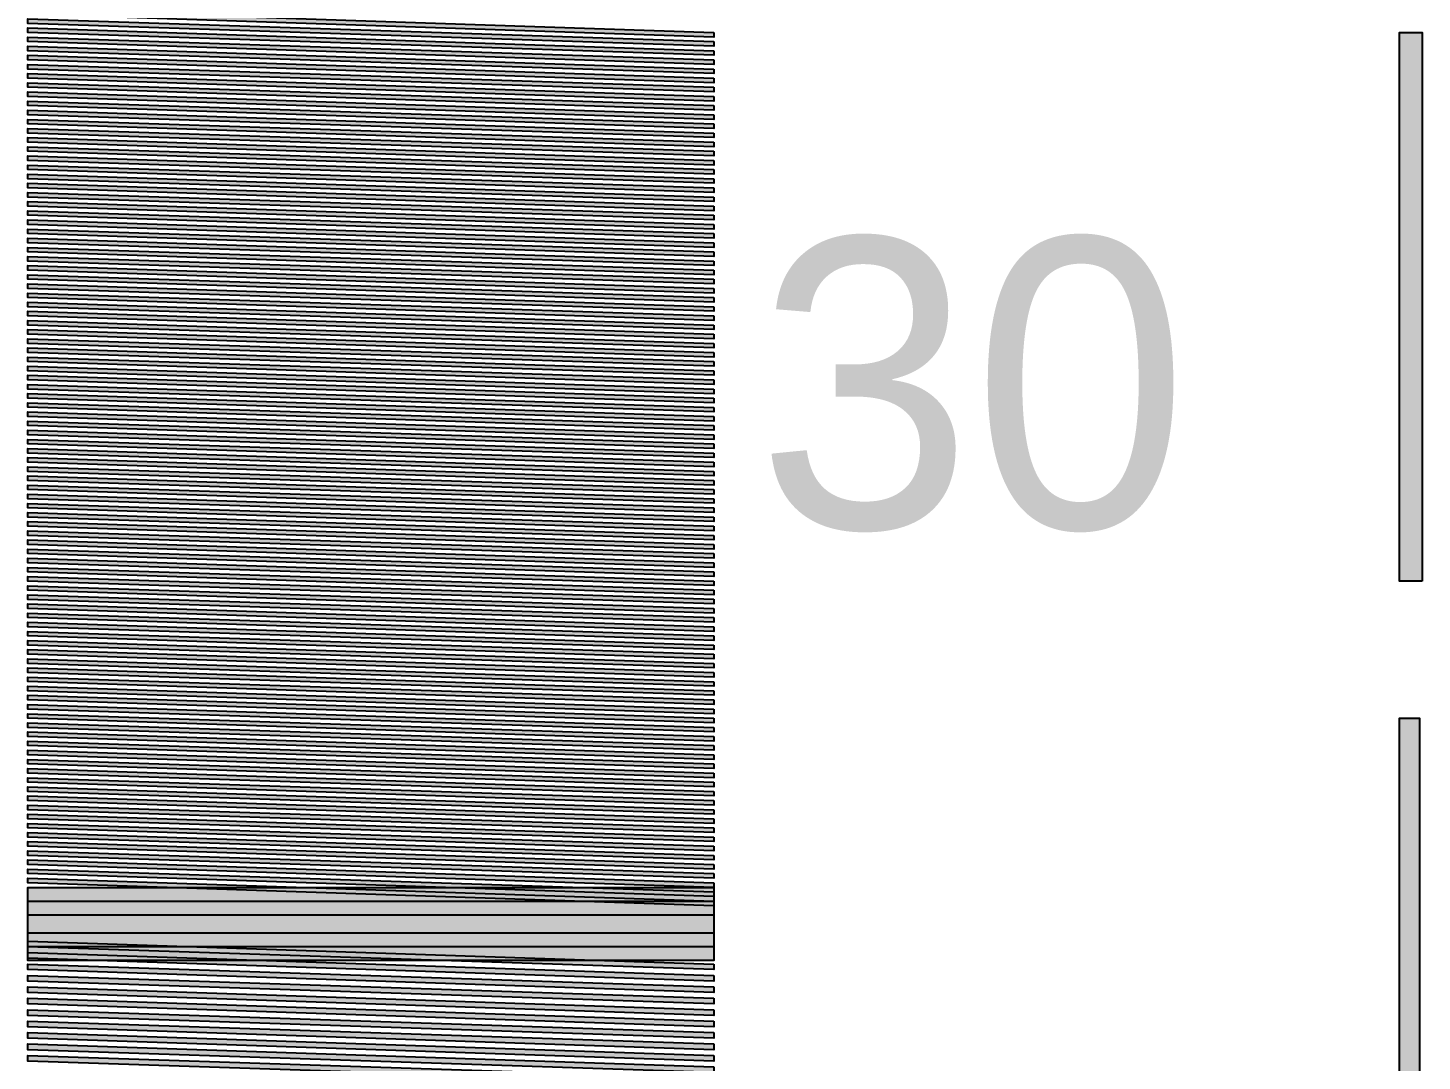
# Model space of a CAD drawing. Header units: millimetres. Extents: x -9 to 297, y 0 to 210.
# Drawn here: x 193.94 to 211.73, y 91 to 104.18 of the extents above; entities that cross this region are included whole.
import ezdxf

# ---------------------------------------------------------------- set-up
doc = ezdxf.new("R2010")
doc.units = ezdxf.units.MM
for name, color, linetype in [('CENTER', 7, 'Continuous'), ('LABELS', 7, 'Continuous'), ('PERIPHERY', 7, 'Continuous')]:
    doc.layers.add(name, color=color, linetype=linetype)

msp = doc.modelspace()

# ---------------------------------------------------------------- hatches: boundary and pattern name
at = {"layer": 'CENTER', "true_color": 0x000000}
h = msp.add_hatch(color=7, dxfattribs=at)
h.dxf.hatch_style = 1
h.paths.add_polyline_path([(211.731, 97.125), (211.442, 97.125), (211.442, 104.125), (211.731, 104.125), (211.731, 97.125)])
h = msp.add_hatch(color=7, dxfattribs=at)
h.dxf.hatch_style = 1
h.paths.add_polyline_path([(211.696, 88.375), (211.442, 88.375), (211.442, 95.375), (211.696, 95.375), (211.696, 88.375)])
at = {"layer": 'PERIPHERY', "true_color": 0x000000}
h = msp.add_hatch(color=7, dxfattribs=at)
h.dxf.hatch_style = 1
h.paths.add_polyline_path([(202.692, 104.125), (202.692, 104.066), (193.942, 104.358), (193.942, 104.416), (202.692, 104.125)])
h = msp.add_hatch(color=7, dxfattribs=at)
h.dxf.hatch_style = 1
h.paths.add_polyline_path([(202.692, 104.008), (202.692, 103.95), (193.942, 104.241), (193.942, 104.3), (202.692, 104.008)])
h = msp.add_hatch(color=7, dxfattribs=at)
h.dxf.hatch_style = 1
h.paths.add_polyline_path([(202.692, 103.891), (202.692, 103.833), (193.942, 104.125), (193.942, 104.183), (202.692, 103.891)])
h = msp.add_hatch(color=7, dxfattribs=at)
h.dxf.hatch_style = 1
h.paths.add_polyline_path([(202.692, 103.775), (202.692, 103.716), (193.942, 104.008), (193.942, 104.066), (202.692, 103.775)])
h = msp.add_hatch(color=7, dxfattribs=at)
h.dxf.hatch_style = 1
h.paths.add_polyline_path([(202.692, 103.658), (202.692, 103.6), (193.942, 103.891), (193.942, 103.95), (202.692, 103.658)])
h = msp.add_hatch(color=7, dxfattribs=at)
h.dxf.hatch_style = 1
h.paths.add_polyline_path([(202.692, 103.541), (202.692, 103.483), (193.942, 103.775), (193.942, 103.833), (202.692, 103.541)])
h = msp.add_hatch(color=7, dxfattribs=at)
h.dxf.hatch_style = 1
h.paths.add_polyline_path([(202.692, 103.425), (202.692, 103.366), (193.942, 103.658), (193.942, 103.716), (202.692, 103.425)])
h = msp.add_hatch(color=7, dxfattribs=at)
h.dxf.hatch_style = 1
h.paths.add_polyline_path([(202.692, 103.308), (202.692, 103.25), (193.942, 103.541), (193.942, 103.6), (202.692, 103.308)])
h = msp.add_hatch(color=7, dxfattribs=at)
h.dxf.hatch_style = 1
h.paths.add_polyline_path([(202.692, 103.191), (202.692, 103.133), (193.942, 103.425), (193.942, 103.483), (202.692, 103.191)])
h = msp.add_hatch(color=7, dxfattribs=at)
h.dxf.hatch_style = 1
h.paths.add_polyline_path([(202.692, 103.075), (202.692, 103.016), (193.942, 103.308), (193.942, 103.366), (202.692, 103.075)])
h = msp.add_hatch(color=7, dxfattribs=at)
h.dxf.hatch_style = 1
h.paths.add_polyline_path([(202.692, 102.958), (202.692, 102.9), (193.942, 103.191), (193.942, 103.25), (202.692, 102.958)])
h = msp.add_hatch(color=7, dxfattribs=at)
h.dxf.hatch_style = 1
h.paths.add_polyline_path([(202.692, 102.841), (202.692, 102.783), (193.942, 103.075), (193.942, 103.133), (202.692, 102.841)])
h = msp.add_hatch(color=7, dxfattribs=at)
h.dxf.hatch_style = 1
h.paths.add_polyline_path([(202.692, 102.725), (202.692, 102.666), (193.942, 102.958), (193.942, 103.016), (202.692, 102.725)])
h = msp.add_hatch(color=7, dxfattribs=at)
h.dxf.hatch_style = 1
h.paths.add_polyline_path([(202.692, 102.608), (202.692, 102.55), (193.942, 102.841), (193.942, 102.9), (202.692, 102.608)])
h = msp.add_hatch(color=7, dxfattribs=at)
h.dxf.hatch_style = 1
h.paths.add_polyline_path([(202.692, 102.491), (202.692, 102.433), (193.942, 102.725), (193.942, 102.783), (202.692, 102.491)])
h = msp.add_hatch(color=7, dxfattribs=at)
h.dxf.hatch_style = 1
h.paths.add_polyline_path([(202.692, 102.375), (202.692, 102.316), (193.942, 102.608), (193.942, 102.666), (202.692, 102.375)])
h = msp.add_hatch(color=7, dxfattribs=at)
h.dxf.hatch_style = 1
h.paths.add_polyline_path([(202.692, 102.258), (202.692, 102.2), (193.942, 102.491), (193.942, 102.55), (202.692, 102.258)])
h = msp.add_hatch(color=7, dxfattribs=at)
h.dxf.hatch_style = 1
h.paths.add_polyline_path([(202.692, 102.142), (202.692, 102.083), (193.942, 102.375), (193.942, 102.433), (202.692, 102.142)])
h = msp.add_hatch(color=7, dxfattribs=at)
h.dxf.hatch_style = 1
h.paths.add_polyline_path([(202.692, 102.025), (202.692, 101.966), (193.942, 102.258), (193.942, 102.316), (202.692, 102.025)])
h = msp.add_hatch(color=7, dxfattribs=at)
h.dxf.hatch_style = 1
h.paths.add_polyline_path([(202.692, 101.908), (202.692, 101.85), (193.942, 102.142), (193.942, 102.2), (202.692, 101.908)])
h = msp.add_hatch(color=7, dxfattribs=at)
h.dxf.hatch_style = 1
h.paths.add_polyline_path([(202.692, 101.792), (202.692, 101.733), (193.942, 102.025), (193.942, 102.083), (202.692, 101.792)])
h = msp.add_hatch(color=7, dxfattribs=at)
h.dxf.hatch_style = 1
h.paths.add_polyline_path([(202.692, 101.675), (202.692, 101.616), (193.942, 101.908), (193.942, 101.967), (202.692, 101.675)])
h = msp.add_hatch(color=7, dxfattribs=at)
h.dxf.hatch_style = 1
h.paths.add_polyline_path([(202.692, 101.558), (202.692, 101.5), (193.942, 101.792), (193.942, 101.85), (202.692, 101.558)])
h = msp.add_hatch(color=7, dxfattribs=at)
h.dxf.hatch_style = 1
h.paths.add_polyline_path([(202.692, 101.442), (202.692, 101.383), (193.942, 101.675), (193.942, 101.733), (202.692, 101.442)])
h = msp.add_hatch(color=7, dxfattribs=at)
h.dxf.hatch_style = 1
h.paths.add_polyline_path([(202.692, 101.325), (202.692, 101.266), (193.942, 101.558), (193.942, 101.616), (202.692, 101.325)])
h = msp.add_hatch(color=7, dxfattribs=at)
h.dxf.hatch_style = 1
h.paths.add_polyline_path([(202.692, 101.208), (202.692, 101.15), (193.942, 101.441), (193.942, 101.5), (202.692, 101.208)])
h = msp.add_hatch(color=7, dxfattribs=at)
h.dxf.hatch_style = 1
h.paths.add_polyline_path([(202.692, 101.091), (202.692, 101.033), (193.942, 101.325), (193.942, 101.383), (202.692, 101.091)])
h = msp.add_hatch(color=7, dxfattribs=at)
h.dxf.hatch_style = 1
h.paths.add_polyline_path([(202.692, 100.975), (202.692, 100.916), (193.942, 101.208), (193.942, 101.266), (202.692, 100.975)])
h = msp.add_hatch(color=7, dxfattribs=at)
h.dxf.hatch_style = 1
h.paths.add_polyline_path([(202.692, 100.858), (202.692, 100.8), (193.942, 101.091), (193.942, 101.15), (202.692, 100.858)])
h = msp.add_hatch(color=7, dxfattribs=at)
h.dxf.hatch_style = 1
h.paths.add_polyline_path([(202.692, 100.741), (202.692, 100.683), (193.942, 100.975), (193.942, 101.033), (202.692, 100.741)])
h = msp.add_hatch(color=7, dxfattribs=at)
h.dxf.hatch_style = 1
h.paths.add_polyline_path([(202.692, 100.625), (202.692, 100.567), (193.942, 100.858), (193.942, 100.916), (202.692, 100.625)])
h = msp.add_hatch(color=7, dxfattribs=at)
h.dxf.hatch_style = 1
h.paths.add_polyline_path([(202.692, 100.508), (202.692, 100.45), (193.942, 100.742), (193.942, 100.8), (202.692, 100.508)])
h = msp.add_hatch(color=7, dxfattribs=at)
h.dxf.hatch_style = 1
h.paths.add_polyline_path([(202.692, 100.392), (202.692, 100.333), (193.942, 100.625), (193.942, 100.683), (202.692, 100.392)])
h = msp.add_hatch(color=7, dxfattribs=at)
h.dxf.hatch_style = 1
h.paths.add_polyline_path([(202.692, 100.275), (202.692, 100.217), (193.942, 100.508), (193.942, 100.567), (202.692, 100.275)])
h = msp.add_hatch(color=7, dxfattribs=at)
h.dxf.hatch_style = 1
h.paths.add_polyline_path([(202.692, 100.158), (202.692, 100.1), (193.942, 100.392), (193.942, 100.45), (202.692, 100.158)])
h = msp.add_hatch(color=7, dxfattribs=at)
h.dxf.hatch_style = 1
h.paths.add_polyline_path([(202.692, 100.041), (202.692, 99.983), (193.942, 100.275), (193.942, 100.333), (202.692, 100.041)])
h = msp.add_hatch(color=7, dxfattribs=at)
h.dxf.hatch_style = 1
h.paths.add_polyline_path([(202.692, 99.925), (202.692, 99.867), (193.942, 100.158), (193.942, 100.216), (202.692, 99.925)])
h = msp.add_hatch(color=7, dxfattribs=at)
h.dxf.hatch_style = 1
h.paths.add_polyline_path([(202.692, 99.808), (202.692, 99.75), (193.942, 100.042), (193.942, 100.1), (202.692, 99.808)])
h = msp.add_hatch(color=7, dxfattribs=at)
h.dxf.hatch_style = 1
h.paths.add_polyline_path([(202.692, 99.691), (202.692, 99.633), (193.942, 99.925), (193.942, 99.983), (202.692, 99.691)])
h = msp.add_hatch(color=7, dxfattribs=at)
h.dxf.hatch_style = 1
h.paths.add_polyline_path([(202.692, 99.575), (202.692, 99.516), (193.942, 99.808), (193.942, 99.866), (202.692, 99.575)])
h = msp.add_hatch(color=7, dxfattribs=at)
h.dxf.hatch_style = 1
h.paths.add_polyline_path([(202.692, 99.458), (202.692, 99.4), (193.942, 99.691), (193.942, 99.75), (202.692, 99.458)])
h = msp.add_hatch(color=7, dxfattribs=at)
h.dxf.hatch_style = 1
h.paths.add_polyline_path([(202.692, 99.341), (202.692, 99.283), (193.942, 99.575), (193.942, 99.633), (202.692, 99.341)])
h = msp.add_hatch(color=7, dxfattribs=at)
h.dxf.hatch_style = 1
h.paths.add_polyline_path([(202.692, 99.225), (202.692, 99.167), (193.942, 99.458), (193.942, 99.517), (202.692, 99.225)])
h = msp.add_hatch(color=7, dxfattribs=at)
h.dxf.hatch_style = 1
h.paths.add_polyline_path([(202.692, 99.108), (202.692, 99.05), (193.942, 99.342), (193.942, 99.4), (202.692, 99.108)])
h = msp.add_hatch(color=7, dxfattribs=at)
h.dxf.hatch_style = 1
h.paths.add_polyline_path([(202.692, 98.992), (202.692, 98.933), (193.942, 99.225), (193.942, 99.283), (202.692, 98.992)])
h = msp.add_hatch(color=7, dxfattribs=at)
h.dxf.hatch_style = 1
h.paths.add_polyline_path([(202.692, 98.875), (202.692, 98.817), (193.942, 99.108), (193.942, 99.167), (202.692, 98.875)])
h = msp.add_hatch(color=7, dxfattribs=at)
h.dxf.hatch_style = 1
h.paths.add_polyline_path([(202.692, 98.758), (202.692, 98.7), (193.942, 98.992), (193.942, 99.05), (202.692, 98.758)])
h = msp.add_hatch(color=7, dxfattribs=at)
h.dxf.hatch_style = 1
h.paths.add_polyline_path([(202.692, 98.642), (202.692, 98.583), (193.942, 98.875), (193.942, 98.933), (202.692, 98.642)])
h = msp.add_hatch(color=7, dxfattribs=at)
h.dxf.hatch_style = 1
h.paths.add_polyline_path([(202.692, 98.525), (202.692, 98.467), (193.942, 98.758), (193.942, 98.817), (202.692, 98.525)])
h = msp.add_hatch(color=7, dxfattribs=at)
h.dxf.hatch_style = 1
h.paths.add_polyline_path([(202.692, 98.408), (202.692, 98.35), (193.942, 98.642), (193.942, 98.7), (202.692, 98.408)])
h = msp.add_hatch(color=7, dxfattribs=at)
h.dxf.hatch_style = 1
h.paths.add_polyline_path([(202.692, 98.292), (202.692, 98.233), (193.942, 98.525), (193.942, 98.583), (202.692, 98.292)])
h = msp.add_hatch(color=7, dxfattribs=at)
h.dxf.hatch_style = 1
h.paths.add_polyline_path([(202.692, 98.175), (202.692, 98.117), (193.942, 98.408), (193.942, 98.467), (202.692, 98.175)])
h = msp.add_hatch(color=7, dxfattribs=at)
h.dxf.hatch_style = 1
h.paths.add_polyline_path([(202.692, 98.058), (202.692, 98), (193.942, 98.292), (193.942, 98.35), (202.692, 98.058)])
h = msp.add_hatch(color=7, dxfattribs=at)
h.dxf.hatch_style = 1
h.paths.add_polyline_path([(202.692, 97.941), (202.692, 97.883), (193.942, 98.175), (193.942, 98.233), (202.692, 97.941)])
h = msp.add_hatch(color=7, dxfattribs=at)
h.dxf.hatch_style = 1
h.paths.add_polyline_path([(202.692, 97.825), (202.692, 97.766), (193.942, 98.058), (193.942, 98.116), (202.692, 97.825)])
h = msp.add_hatch(color=7, dxfattribs=at)
h.dxf.hatch_style = 1
h.paths.add_polyline_path([(202.692, 97.708), (202.692, 97.65), (193.942, 97.941), (193.942, 98), (202.692, 97.708)])
h = msp.add_hatch(color=7, dxfattribs=at)
h.dxf.hatch_style = 1
h.paths.add_polyline_path([(202.692, 97.591), (202.692, 97.533), (193.942, 97.825), (193.942, 97.883), (202.692, 97.591)])
h = msp.add_hatch(color=7, dxfattribs=at)
h.dxf.hatch_style = 1
h.paths.add_polyline_path([(202.692, 97.475), (202.692, 97.417), (193.942, 97.708), (193.942, 97.767), (202.692, 97.475)])
h = msp.add_hatch(color=7, dxfattribs=at)
h.dxf.hatch_style = 1
h.paths.add_polyline_path([(202.692, 97.358), (202.692, 97.3), (193.942, 97.592), (193.942, 97.65), (202.692, 97.358)])
h = msp.add_hatch(color=7, dxfattribs=at)
h.dxf.hatch_style = 1
h.paths.add_polyline_path([(202.692, 97.242), (202.692, 97.183), (193.942, 97.475), (193.942, 97.533), (202.692, 97.242)])
h = msp.add_hatch(color=7, dxfattribs=at)
h.dxf.hatch_style = 1
h.paths.add_polyline_path([(202.692, 97.125), (202.692, 97.067), (193.942, 97.358), (193.942, 97.417), (202.692, 97.125)])
h = msp.add_hatch(color=7, dxfattribs=at)
h.dxf.hatch_style = 1
h.paths.add_polyline_path([(202.692, 97.008), (202.692, 96.95), (193.942, 97.242), (193.942, 97.3), (202.692, 97.008)])
h = msp.add_hatch(color=7, dxfattribs=at)
h.dxf.hatch_style = 1
h.paths.add_polyline_path([(202.692, 96.892), (202.692, 96.833), (193.942, 97.125), (193.942, 97.183), (202.692, 96.892)])
h = msp.add_hatch(color=7, dxfattribs=at)
h.dxf.hatch_style = 1
h.paths.add_polyline_path([(202.692, 96.775), (202.692, 96.716), (193.942, 97.008), (193.942, 97.066), (202.692, 96.775)])
h = msp.add_hatch(color=7, dxfattribs=at)
h.dxf.hatch_style = 1
h.paths.add_polyline_path([(202.692, 96.658), (202.692, 96.6), (193.942, 96.891), (193.942, 96.95), (202.692, 96.658)])
h = msp.add_hatch(color=7, dxfattribs=at)
h.dxf.hatch_style = 1
h.paths.add_polyline_path([(202.692, 96.541), (202.692, 96.483), (193.942, 96.775), (193.942, 96.833), (202.692, 96.541)])
h = msp.add_hatch(color=7, dxfattribs=at)
h.dxf.hatch_style = 1
h.paths.add_polyline_path([(202.692, 96.425), (202.692, 96.366), (193.942, 96.658), (193.942, 96.716), (202.692, 96.425)])
h = msp.add_hatch(color=7, dxfattribs=at)
h.dxf.hatch_style = 1
h.paths.add_polyline_path([(202.692, 96.308), (202.692, 96.25), (193.942, 96.541), (193.942, 96.6), (202.692, 96.308)])
h = msp.add_hatch(color=7, dxfattribs=at)
h.dxf.hatch_style = 1
h.paths.add_polyline_path([(202.692, 96.191), (202.692, 96.133), (193.942, 96.425), (193.942, 96.483), (202.692, 96.191)])
h = msp.add_hatch(color=7, dxfattribs=at)
h.dxf.hatch_style = 1
h.paths.add_polyline_path([(202.692, 96.075), (202.692, 96.016), (193.942, 96.308), (193.942, 96.366), (202.692, 96.075)])
h = msp.add_hatch(color=7, dxfattribs=at)
h.dxf.hatch_style = 1
h.paths.add_polyline_path([(202.692, 95.958), (202.692, 95.9), (193.942, 96.191), (193.942, 96.25), (202.692, 95.958)])
h = msp.add_hatch(color=7, dxfattribs=at)
h.dxf.hatch_style = 1
h.paths.add_polyline_path([(202.692, 95.841), (202.692, 95.783), (193.942, 96.075), (193.942, 96.133), (202.692, 95.841)])
h = msp.add_hatch(color=7, dxfattribs=at)
h.dxf.hatch_style = 1
h.paths.add_polyline_path([(202.692, 95.725), (202.692, 95.667), (193.942, 95.958), (193.942, 96.016), (202.692, 95.725)])
h = msp.add_hatch(color=7, dxfattribs=at)
h.dxf.hatch_style = 1
h.paths.add_polyline_path([(202.692, 95.608), (202.692, 95.55), (193.942, 95.842), (193.942, 95.9), (202.692, 95.608)])
h = msp.add_hatch(color=7, dxfattribs=at)
h.dxf.hatch_style = 1
h.paths.add_polyline_path([(202.692, 95.492), (202.692, 95.433), (193.942, 95.725), (193.942, 95.783), (202.692, 95.492)])
h = msp.add_hatch(color=7, dxfattribs=at)
h.dxf.hatch_style = 1
h.paths.add_polyline_path([(202.692, 95.375), (202.692, 95.317), (193.942, 95.608), (193.942, 95.667), (202.692, 95.375)])
h = msp.add_hatch(color=7, dxfattribs=at)
h.dxf.hatch_style = 1
h.paths.add_polyline_path([(202.692, 95.258), (202.692, 95.2), (193.942, 95.492), (193.942, 95.55), (202.692, 95.258)])
h = msp.add_hatch(color=7, dxfattribs=at)
h.dxf.hatch_style = 1
h.paths.add_polyline_path([(202.692, 95.142), (202.692, 95.083), (193.942, 95.375), (193.942, 95.433), (202.692, 95.142)])
h = msp.add_hatch(color=7, dxfattribs=at)
h.dxf.hatch_style = 1
h.paths.add_polyline_path([(202.692, 95.025), (202.692, 94.967), (193.942, 95.258), (193.942, 95.316), (202.692, 95.025)])
h = msp.add_hatch(color=7, dxfattribs=at)
h.dxf.hatch_style = 1
h.paths.add_polyline_path([(202.692, 94.908), (202.692, 94.85), (193.942, 95.142), (193.942, 95.2), (202.692, 94.908)])
h = msp.add_hatch(color=7, dxfattribs=at)
h.dxf.hatch_style = 1
h.paths.add_polyline_path([(202.692, 94.791), (202.692, 94.733), (193.942, 95.025), (193.942, 95.083), (202.692, 94.791)])
h = msp.add_hatch(color=7, dxfattribs=at)
h.dxf.hatch_style = 1
h.paths.add_polyline_path([(202.692, 94.675), (202.692, 94.616), (193.942, 94.908), (193.942, 94.966), (202.692, 94.675)])
h = msp.add_hatch(color=7, dxfattribs=at)
h.dxf.hatch_style = 1
h.paths.add_polyline_path([(202.692, 94.558), (202.692, 94.5), (193.942, 94.792), (193.942, 94.85), (202.692, 94.558)])
h = msp.add_hatch(color=7, dxfattribs=at)
h.dxf.hatch_style = 1
h.paths.add_polyline_path([(202.692, 94.441), (202.692, 94.383), (193.942, 94.675), (193.942, 94.733), (202.692, 94.441)])
h = msp.add_hatch(color=7, dxfattribs=at)
h.dxf.hatch_style = 1
h.paths.add_polyline_path([(202.692, 94.325), (202.692, 94.266), (193.942, 94.558), (193.942, 94.616), (202.692, 94.325)])
h = msp.add_hatch(color=7, dxfattribs=at)
h.dxf.hatch_style = 1
h.paths.add_polyline_path([(202.692, 94.208), (202.692, 94.15), (193.942, 94.441), (193.942, 94.5), (202.692, 94.208)])
h = msp.add_hatch(color=7, dxfattribs=at)
h.dxf.hatch_style = 1
h.paths.add_polyline_path([(202.692, 94.091), (202.692, 94.033), (193.942, 94.325), (193.942, 94.383), (202.692, 94.091)])
h = msp.add_hatch(color=7, dxfattribs=at)
h.dxf.hatch_style = 1
h.paths.add_polyline_path([(202.692, 93.975), (202.692, 93.917), (193.942, 94.208), (193.942, 94.267), (202.692, 93.975)])
h = msp.add_hatch(color=7, dxfattribs=at)
h.dxf.hatch_style = 1
h.paths.add_polyline_path([(202.692, 93.858), (202.692, 93.8), (193.942, 94.092), (193.942, 94.15), (202.692, 93.858)])
h = msp.add_hatch(color=7, dxfattribs=at)
h.dxf.hatch_style = 1
h.paths.add_polyline_path([(202.692, 93.742), (202.692, 93.683), (193.942, 93.975), (193.942, 94.033), (202.692, 93.742)])
h = msp.add_hatch(color=7, dxfattribs=at)
h.dxf.hatch_style = 1
h.paths.add_polyline_path([(202.692, 93.625), (202.692, 93.567), (193.942, 93.858), (193.942, 93.917), (202.692, 93.625)])
h = msp.add_hatch(color=7, dxfattribs=at)
h.dxf.hatch_style = 1
h.paths.add_polyline_path([(202.692, 93.508), (202.692, 93.45), (193.942, 93.742), (193.942, 93.8), (202.692, 93.508)])
h = msp.add_hatch(color=7, dxfattribs=at)
h.dxf.hatch_style = 1
h.paths.add_polyline_path([(202.692, 93.392), (202.692, 93.333), (193.942, 93.625), (193.942, 93.683), (202.692, 93.392)])
h = msp.add_hatch(color=7, dxfattribs=at)
h.dxf.hatch_style = 1
h.paths.add_polyline_path([(202.692, 93.275), (202.692, 93.217), (193.942, 93.508), (193.942, 93.567), (202.692, 93.275)])
h = msp.add_hatch(color=7, dxfattribs=at)
h.dxf.hatch_style = 1
h.paths.add_polyline_path([(202.692, 93.158), (202.692, 93.1), (193.942, 93.392), (193.942, 93.45), (202.692, 93.158)])
h = msp.add_hatch(color=7, dxfattribs=at)
h.dxf.hatch_style = 1
h.paths.add_polyline_path([(202.692, 93.041), (202.692, 92.983), (193.942, 93.275), (193.942, 93.333), (202.692, 93.041)])
h = msp.add_hatch(color=7, dxfattribs=at)
h.dxf.hatch_style = 1
h.paths.add_polyline_path([(202.692, 93.217), (202.692, 92.633), (193.942, 92.633), (193.942, 93.217), (202.692, 93.217)])
h = msp.add_hatch(color=7, dxfattribs=at)
h.dxf.hatch_style = 1
h.paths.add_polyline_path([(202.692, 93.041), (202.692, 92.458), (193.942, 92.458), (193.942, 93.041), (202.692, 93.041)])
h = msp.add_hatch(color=7, dxfattribs=at)
h.dxf.hatch_style = 1
h.paths.add_polyline_path([(202.692, 92.866), (202.692, 92.283), (193.942, 92.283), (193.942, 92.866), (202.692, 92.866)])
h = msp.add_hatch(color=7, dxfattribs=at)
h.dxf.hatch_style = 1
h.paths.add_polyline_path([(202.692, 92.239), (202.692, 92.167), (193.942, 92.458), (193.942, 92.531), (202.692, 92.239)])
h = msp.add_hatch(color=7, dxfattribs=at)
h.dxf.hatch_style = 1
h.paths.add_polyline_path([(202.692, 92.094), (202.692, 92.021), (193.942, 92.312), (193.942, 92.385), (202.692, 92.094)])
h = msp.add_hatch(color=7, dxfattribs=at)
h.dxf.hatch_style = 1
h.paths.add_polyline_path([(202.692, 91.948), (202.692, 91.875), (193.942, 92.167), (193.942, 92.239), (202.692, 91.948)])
h = msp.add_hatch(color=7, dxfattribs=at)
h.dxf.hatch_style = 1
h.paths.add_polyline_path([(202.692, 91.802), (202.692, 91.729), (193.942, 92.021), (193.942, 92.094), (202.692, 91.802)])
h = msp.add_hatch(color=7, dxfattribs=at)
h.dxf.hatch_style = 1
h.paths.add_polyline_path([(202.692, 91.656), (202.692, 91.583), (193.942, 91.875), (193.942, 91.948), (202.692, 91.656)])
h = msp.add_hatch(color=7, dxfattribs=at)
h.dxf.hatch_style = 1
h.paths.add_polyline_path([(202.692, 91.51), (202.692, 91.437), (193.942, 91.729), (193.942, 91.802), (202.692, 91.51)])
h = msp.add_hatch(color=7, dxfattribs=at)
h.dxf.hatch_style = 1
h.paths.add_polyline_path([(202.692, 91.364), (202.692, 91.292), (193.942, 91.583), (193.942, 91.656), (202.692, 91.364)])
h = msp.add_hatch(color=7, dxfattribs=at)
h.dxf.hatch_style = 1
h.paths.add_polyline_path([(202.692, 91.219), (202.692, 91.146), (193.942, 91.437), (193.942, 91.51), (202.692, 91.219)])
h = msp.add_hatch(color=7, dxfattribs=at)
h.dxf.hatch_style = 1
h.paths.add_polyline_path([(202.692, 91.073), (202.692, 91), (193.942, 91.292), (193.942, 91.365), (202.692, 91.073)])
h = msp.add_hatch(color=7, dxfattribs=at)
h.dxf.hatch_style = 1
h.paths.add_polyline_path([(202.692, 90.927), (202.692, 90.854), (193.942, 91.146), (193.942, 91.219), (202.692, 90.927)])
h = msp.add_hatch(color=7, dxfattribs=at)
h.dxf.hatch_style = 1
h.paths.add_polyline_path([(202.692, 90.781), (202.692, 90.708), (193.942, 91), (193.942, 91.073), (202.692, 90.781)])

# ---------------------------------------------------------------- linework, layer by layer
at = {"layer": 'CENTER', "color": 250}
for points in [[(211.731, 97.125), (211.442, 97.125), (211.442, 104.125), (211.731, 104.125), (211.731, 97.125)], [(211.696, 88.375), (211.442, 88.375), (211.442, 95.375), (211.696, 95.375), (211.696, 88.375)]]:
    msp.add_lwpolyline(points, close=True, dxfattribs=at)
at = {"layer": 'CENTER', "color": 250, "true_color": 0x000000}
for points in [[(211.731, 97.125), (211.731, 104.125), (211.442, 104.125)], [(211.442, 104.125), (211.442, 97.125), (211.731, 97.125)], [(211.696, 88.375), (211.696, 95.375), (211.442, 95.375)], [(211.442, 95.375), (211.442, 88.375), (211.696, 88.375)]]:
    msp.add_solid(points, dxfattribs=at)
at = {"layer": 'PERIPHERY', "color": 250}
for points in [[(202.692, 104.125), (202.692, 104.066), (193.942, 104.358), (193.942, 104.416), (202.692, 104.125)], [(202.692, 104.008), (202.692, 103.95), (193.942, 104.241), (193.942, 104.3), (202.692, 104.008)], [(202.692, 103.891), (202.692, 103.833), (193.942, 104.125), (193.942, 104.183), (202.692, 103.891)], [(202.692, 103.775), (202.692, 103.716), (193.942, 104.008), (193.942, 104.066), (202.692, 103.775)], [(202.692, 103.658), (202.692, 103.6), (193.942, 103.891), (193.942, 103.95), (202.692, 103.658)], [(202.692, 103.541), (202.692, 103.483), (193.942, 103.775), (193.942, 103.833), (202.692, 103.541)], [(202.692, 103.425), (202.692, 103.366), (193.942, 103.658), (193.942, 103.716), (202.692, 103.425)], [(202.692, 103.308), (202.692, 103.25), (193.942, 103.541), (193.942, 103.6), (202.692, 103.308)], [(202.692, 103.191), (202.692, 103.133), (193.942, 103.425), (193.942, 103.483), (202.692, 103.191)], [(202.692, 103.075), (202.692, 103.016), (193.942, 103.308), (193.942, 103.366), (202.692, 103.075)], [(202.692, 102.958), (202.692, 102.9), (193.942, 103.191), (193.942, 103.25), (202.692, 102.958)], [(202.692, 102.841), (202.692, 102.783), (193.942, 103.075), (193.942, 103.133), (202.692, 102.841)], [(202.692, 102.725), (202.692, 102.666), (193.942, 102.958), (193.942, 103.016), (202.692, 102.725)], [(202.692, 102.608), (202.692, 102.55), (193.942, 102.841), (193.942, 102.9), (202.692, 102.608)], [(202.692, 102.491), (202.692, 102.433), (193.942, 102.725), (193.942, 102.783), (202.692, 102.491)], [(202.692, 102.375), (202.692, 102.316), (193.942, 102.608), (193.942, 102.666), (202.692, 102.375)], [(202.692, 102.258), (202.692, 102.2), (193.942, 102.491), (193.942, 102.55), (202.692, 102.258)], [(202.692, 102.142), (202.692, 102.083), (193.942, 102.375), (193.942, 102.433), (202.692, 102.142)], [(202.692, 102.025), (202.692, 101.966), (193.942, 102.258), (193.942, 102.316), (202.692, 102.025)], [(202.692, 101.908), (202.692, 101.85), (193.942, 102.142), (193.942, 102.2), (202.692, 101.908)], [(202.692, 101.792), (202.692, 101.733), (193.942, 102.025), (193.942, 102.083), (202.692, 101.792)], [(202.692, 101.675), (202.692, 101.616), (193.942, 101.908), (193.942, 101.967), (202.692, 101.675)], [(202.692, 101.558), (202.692, 101.5), (193.942, 101.792), (193.942, 101.85), (202.692, 101.558)], [(202.692, 101.442), (202.692, 101.383), (193.942, 101.675), (193.942, 101.733), (202.692, 101.442)], [(202.692, 101.325), (202.692, 101.266), (193.942, 101.558), (193.942, 101.616), (202.692, 101.325)], [(202.692, 101.208), (202.692, 101.15), (193.942, 101.441), (193.942, 101.5), (202.692, 101.208)], [(202.692, 101.091), (202.692, 101.033), (193.942, 101.325), (193.942, 101.383), (202.692, 101.091)], [(202.692, 100.975), (202.692, 100.916), (193.942, 101.208), (193.942, 101.266), (202.692, 100.975)], [(202.692, 100.858), (202.692, 100.8), (193.942, 101.091), (193.942, 101.15), (202.692, 100.858)], [(202.692, 100.741), (202.692, 100.683), (193.942, 100.975), (193.942, 101.033), (202.692, 100.741)], [(202.692, 100.625), (202.692, 100.567), (193.942, 100.858), (193.942, 100.916), (202.692, 100.625)], [(202.692, 100.508), (202.692, 100.45), (193.942, 100.742), (193.942, 100.8), (202.692, 100.508)], [(202.692, 100.392), (202.692, 100.333), (193.942, 100.625), (193.942, 100.683), (202.692, 100.392)], [(202.692, 100.275), (202.692, 100.217), (193.942, 100.508), (193.942, 100.567), (202.692, 100.275)], [(202.692, 100.158), (202.692, 100.1), (193.942, 100.392), (193.942, 100.45), (202.692, 100.158)], [(202.692, 100.041), (202.692, 99.983), (193.942, 100.275), (193.942, 100.333), (202.692, 100.041)], [(202.692, 99.925), (202.692, 99.867), (193.942, 100.158), (193.942, 100.216), (202.692, 99.925)], [(202.692, 99.808), (202.692, 99.75), (193.942, 100.042), (193.942, 100.1), (202.692, 99.808)], [(202.692, 99.691), (202.692, 99.633), (193.942, 99.925), (193.942, 99.983), (202.692, 99.691)], [(202.692, 99.575), (202.692, 99.516), (193.942, 99.808), (193.942, 99.866), (202.692, 99.575)], [(202.692, 99.458), (202.692, 99.4), (193.942, 99.691), (193.942, 99.75), (202.692, 99.458)], [(202.692, 99.341), (202.692, 99.283), (193.942, 99.575), (193.942, 99.633), (202.692, 99.341)], [(202.692, 99.225), (202.692, 99.167), (193.942, 99.458), (193.942, 99.517), (202.692, 99.225)], [(202.692, 99.108), (202.692, 99.05), (193.942, 99.342), (193.942, 99.4), (202.692, 99.108)], [(202.692, 98.992), (202.692, 98.933), (193.942, 99.225), (193.942, 99.283), (202.692, 98.992)], [(202.692, 98.875), (202.692, 98.817), (193.942, 99.108), (193.942, 99.167), (202.692, 98.875)], [(202.692, 98.758), (202.692, 98.7), (193.942, 98.992), (193.942, 99.05), (202.692, 98.758)], [(202.692, 98.642), (202.692, 98.583), (193.942, 98.875), (193.942, 98.933), (202.692, 98.642)], [(202.692, 98.525), (202.692, 98.467), (193.942, 98.758), (193.942, 98.817), (202.692, 98.525)], [(202.692, 98.408), (202.692, 98.35), (193.942, 98.642), (193.942, 98.7), (202.692, 98.408)], [(202.692, 98.292), (202.692, 98.233), (193.942, 98.525), (193.942, 98.583), (202.692, 98.292)], [(202.692, 98.175), (202.692, 98.117), (193.942, 98.408), (193.942, 98.467), (202.692, 98.175)], [(202.692, 98.058), (202.692, 98), (193.942, 98.292), (193.942, 98.35), (202.692, 98.058)], [(202.692, 97.941), (202.692, 97.883), (193.942, 98.175), (193.942, 98.233), (202.692, 97.941)], [(202.692, 97.825), (202.692, 97.766), (193.942, 98.058), (193.942, 98.116), (202.692, 97.825)], [(202.692, 97.708), (202.692, 97.65), (193.942, 97.941), (193.942, 98), (202.692, 97.708)], [(202.692, 97.591), (202.692, 97.533), (193.942, 97.825), (193.942, 97.883), (202.692, 97.591)], [(202.692, 97.475), (202.692, 97.417), (193.942, 97.708), (193.942, 97.767), (202.692, 97.475)], [(202.692, 97.358), (202.692, 97.3), (193.942, 97.592), (193.942, 97.65), (202.692, 97.358)], [(202.692, 97.242), (202.692, 97.183), (193.942, 97.475), (193.942, 97.533), (202.692, 97.242)], [(202.692, 97.125), (202.692, 97.067), (193.942, 97.358), (193.942, 97.417), (202.692, 97.125)], [(202.692, 97.008), (202.692, 96.95), (193.942, 97.242), (193.942, 97.3), (202.692, 97.008)], [(202.692, 96.892), (202.692, 96.833), (193.942, 97.125), (193.942, 97.183), (202.692, 96.892)], [(202.692, 96.775), (202.692, 96.716), (193.942, 97.008), (193.942, 97.066), (202.692, 96.775)], [(202.692, 96.658), (202.692, 96.6), (193.942, 96.891), (193.942, 96.95), (202.692, 96.658)], [(202.692, 96.541), (202.692, 96.483), (193.942, 96.775), (193.942, 96.833), (202.692, 96.541)], [(202.692, 96.425), (202.692, 96.366), (193.942, 96.658), (193.942, 96.716), (202.692, 96.425)], [(202.692, 96.308), (202.692, 96.25), (193.942, 96.541), (193.942, 96.6), (202.692, 96.308)], [(202.692, 96.191), (202.692, 96.133), (193.942, 96.425), (193.942, 96.483), (202.692, 96.191)], [(202.692, 96.075), (202.692, 96.016), (193.942, 96.308), (193.942, 96.366), (202.692, 96.075)], [(202.692, 95.958), (202.692, 95.9), (193.942, 96.191), (193.942, 96.25), (202.692, 95.958)], [(202.692, 95.841), (202.692, 95.783), (193.942, 96.075), (193.942, 96.133), (202.692, 95.841)], [(202.692, 95.725), (202.692, 95.667), (193.942, 95.958), (193.942, 96.016), (202.692, 95.725)], [(202.692, 95.608), (202.692, 95.55), (193.942, 95.842), (193.942, 95.9), (202.692, 95.608)], [(202.692, 95.492), (202.692, 95.433), (193.942, 95.725), (193.942, 95.783), (202.692, 95.492)], [(202.692, 95.375), (202.692, 95.317), (193.942, 95.608), (193.942, 95.667), (202.692, 95.375)], [(202.692, 95.258), (202.692, 95.2), (193.942, 95.492), (193.942, 95.55), (202.692, 95.258)], [(202.692, 95.142), (202.692, 95.083), (193.942, 95.375), (193.942, 95.433), (202.692, 95.142)], [(202.692, 95.025), (202.692, 94.967), (193.942, 95.258), (193.942, 95.316), (202.692, 95.025)], [(202.692, 94.908), (202.692, 94.85), (193.942, 95.142), (193.942, 95.2), (202.692, 94.908)], [(202.692, 94.791), (202.692, 94.733), (193.942, 95.025), (193.942, 95.083), (202.692, 94.791)], [(202.692, 94.675), (202.692, 94.616), (193.942, 94.908), (193.942, 94.966), (202.692, 94.675)], [(202.692, 94.558), (202.692, 94.5), (193.942, 94.792), (193.942, 94.85), (202.692, 94.558)], [(202.692, 94.441), (202.692, 94.383), (193.942, 94.675), (193.942, 94.733), (202.692, 94.441)], [(202.692, 94.325), (202.692, 94.266), (193.942, 94.558), (193.942, 94.616), (202.692, 94.325)], [(202.692, 94.208), (202.692, 94.15), (193.942, 94.441), (193.942, 94.5), (202.692, 94.208)], [(202.692, 94.091), (202.692, 94.033), (193.942, 94.325), (193.942, 94.383), (202.692, 94.091)], [(202.692, 93.975), (202.692, 93.917), (193.942, 94.208), (193.942, 94.267), (202.692, 93.975)], [(202.692, 93.858), (202.692, 93.8), (193.942, 94.092), (193.942, 94.15), (202.692, 93.858)], [(202.692, 93.742), (202.692, 93.683), (193.942, 93.975), (193.942, 94.033), (202.692, 93.742)], [(202.692, 93.625), (202.692, 93.567), (193.942, 93.858), (193.942, 93.917), (202.692, 93.625)], [(202.692, 93.508), (202.692, 93.45), (193.942, 93.742), (193.942, 93.8), (202.692, 93.508)], [(202.692, 93.392), (202.692, 93.333), (193.942, 93.625), (193.942, 93.683), (202.692, 93.392)], [(202.692, 93.275), (202.692, 93.217), (193.942, 93.508), (193.942, 93.567), (202.692, 93.275)], [(202.692, 93.158), (202.692, 93.1), (193.942, 93.392), (193.942, 93.45), (202.692, 93.158)], [(202.692, 93.041), (202.692, 92.983), (193.942, 93.275), (193.942, 93.333), (202.692, 93.041)], [(202.692, 93.217), (202.692, 92.633), (193.942, 92.633), (193.942, 93.217), (202.692, 93.217)], [(202.692, 93.041), (202.692, 92.458), (193.942, 92.458), (193.942, 93.041), (202.692, 93.041)], [(202.692, 92.866), (202.692, 92.283), (193.942, 92.283), (193.942, 92.866), (202.692, 92.866)], [(202.692, 92.239), (202.692, 92.167), (193.942, 92.458), (193.942, 92.531), (202.692, 92.239)], [(202.692, 92.094), (202.692, 92.021), (193.942, 92.312), (193.942, 92.385), (202.692, 92.094)], [(202.692, 91.948), (202.692, 91.875), (193.942, 92.167), (193.942, 92.239), (202.692, 91.948)], [(202.692, 91.802), (202.692, 91.729), (193.942, 92.021), (193.942, 92.094), (202.692, 91.802)], [(202.692, 91.656), (202.692, 91.583), (193.942, 91.875), (193.942, 91.948), (202.692, 91.656)], [(202.692, 91.51), (202.692, 91.437), (193.942, 91.729), (193.942, 91.802), (202.692, 91.51)], [(202.692, 91.364), (202.692, 91.292), (193.942, 91.583), (193.942, 91.656), (202.692, 91.364)], [(202.692, 91.219), (202.692, 91.146), (193.942, 91.437), (193.942, 91.51), (202.692, 91.219)], [(202.692, 91.073), (202.692, 91), (193.942, 91.292), (193.942, 91.365), (202.692, 91.073)], [(202.692, 90.927), (202.692, 90.854), (193.942, 91.146), (193.942, 91.219), (202.692, 90.927)], [(202.692, 90.781), (202.692, 90.708), (193.942, 91), (193.942, 91.073), (202.692, 90.781)]]:
    msp.add_lwpolyline(points, close=True, dxfattribs=at)
at = {"layer": 'PERIPHERY', "color": 250, "true_color": 0x000000}
for points in [[(202.692, 104.125), (193.942, 104.416), (193.942, 104.358)], [(193.942, 104.358), (202.692, 104.066), (202.692, 104.125)], [(202.692, 104.008), (193.942, 104.3), (193.942, 104.241)], [(193.942, 104.241), (202.692, 103.95), (202.692, 104.008)], [(202.692, 103.891), (193.942, 104.183), (193.942, 104.125)], [(193.942, 104.125), (202.692, 103.833), (202.692, 103.891)], [(202.692, 103.775), (193.942, 104.066), (193.942, 104.008)], [(193.942, 104.008), (202.692, 103.716), (202.692, 103.775)], [(202.692, 103.658), (193.942, 103.95), (193.942, 103.891)], [(193.942, 103.891), (202.692, 103.6), (202.692, 103.658)], [(202.692, 103.541), (193.942, 103.833), (193.942, 103.775)], [(193.942, 103.775), (202.692, 103.483), (202.692, 103.541)], [(202.692, 103.425), (193.942, 103.716), (193.942, 103.658)], [(193.942, 103.658), (202.692, 103.366), (202.692, 103.425)], [(202.692, 103.308), (193.942, 103.6), (193.942, 103.541)], [(193.942, 103.541), (202.692, 103.25), (202.692, 103.308)], [(202.692, 103.191), (193.942, 103.483), (193.942, 103.425)], [(193.942, 103.425), (202.692, 103.133), (202.692, 103.191)], [(202.692, 103.075), (193.942, 103.366), (193.942, 103.308)], [(193.942, 103.308), (202.692, 103.016), (202.692, 103.075)], [(202.692, 102.958), (193.942, 103.25), (193.942, 103.191)], [(193.942, 103.191), (202.692, 102.9), (202.692, 102.958)], [(202.692, 102.841), (193.942, 103.133), (193.942, 103.075)], [(193.942, 103.075), (202.692, 102.783), (202.692, 102.841)], [(202.692, 102.725), (193.942, 103.016), (193.942, 102.958)], [(193.942, 102.958), (202.692, 102.666), (202.692, 102.725)], [(202.692, 102.608), (193.942, 102.9), (193.942, 102.841)], [(193.942, 102.841), (202.692, 102.55), (202.692, 102.608)], [(202.692, 102.491), (193.942, 102.783), (193.942, 102.725)], [(193.942, 102.725), (202.692, 102.433), (202.692, 102.491)], [(202.692, 102.375), (193.942, 102.666), (193.942, 102.608)], [(193.942, 102.608), (202.692, 102.316), (202.692, 102.375)], [(202.692, 102.258), (193.942, 102.55), (193.942, 102.491)], [(193.942, 102.491), (202.692, 102.2), (202.692, 102.258)], [(202.692, 102.142), (193.942, 102.433), (193.942, 102.375)], [(193.942, 102.375), (202.692, 102.083), (202.692, 102.142)], [(202.692, 102.025), (193.942, 102.316), (193.942, 102.258)], [(193.942, 102.258), (202.692, 101.966), (202.692, 102.025)], [(202.692, 101.908), (193.942, 102.2), (193.942, 102.142)], [(193.942, 102.142), (202.692, 101.85), (202.692, 101.908)], [(202.692, 101.792), (193.942, 102.083), (193.942, 102.025)], [(193.942, 102.025), (202.692, 101.733), (202.692, 101.792)], [(202.692, 101.675), (193.942, 101.967), (193.942, 101.908)], [(193.942, 101.908), (202.692, 101.616), (202.692, 101.675)], [(202.692, 101.558), (193.942, 101.85), (193.942, 101.792)], [(193.942, 101.792), (202.692, 101.5), (202.692, 101.558)], [(202.692, 101.442), (193.942, 101.733), (193.942, 101.675)], [(193.942, 101.675), (202.692, 101.383), (202.692, 101.442)], [(202.692, 101.325), (193.942, 101.616), (193.942, 101.558)], [(193.942, 101.558), (202.692, 101.266), (202.692, 101.325)], [(202.692, 101.208), (193.942, 101.5), (193.942, 101.441)], [(193.942, 101.441), (202.692, 101.15), (202.692, 101.208)], [(202.692, 101.091), (193.942, 101.383), (193.942, 101.325)], [(193.942, 101.325), (202.692, 101.033), (202.692, 101.091)], [(202.692, 100.975), (193.942, 101.266), (193.942, 101.208)], [(193.942, 101.208), (202.692, 100.916), (202.692, 100.975)], [(202.692, 100.858), (193.942, 101.15), (193.942, 101.091)], [(193.942, 101.091), (202.692, 100.8), (202.692, 100.858)], [(202.692, 100.741), (193.942, 101.033), (193.942, 100.975)], [(193.942, 100.975), (202.692, 100.683), (202.692, 100.741)], [(202.692, 100.625), (193.942, 100.916), (193.942, 100.858)], [(193.942, 100.858), (202.692, 100.567), (202.692, 100.625)], [(202.692, 100.508), (193.942, 100.8), (193.942, 100.742)], [(193.942, 100.742), (202.692, 100.45), (202.692, 100.508)], [(202.692, 100.392), (193.942, 100.683), (193.942, 100.625)], [(193.942, 100.625), (202.692, 100.333), (202.692, 100.392)], [(202.692, 100.275), (193.942, 100.567), (193.942, 100.508)], [(193.942, 100.508), (202.692, 100.217), (202.692, 100.275)], [(202.692, 100.158), (193.942, 100.45), (193.942, 100.392)], [(193.942, 100.392), (202.692, 100.1), (202.692, 100.158)], [(202.692, 100.041), (193.942, 100.333), (193.942, 100.275)], [(193.942, 100.275), (202.692, 99.983), (202.692, 100.041)], [(202.692, 99.925), (193.942, 100.216), (193.942, 100.158)], [(193.942, 100.158), (202.692, 99.867), (202.692, 99.925)], [(202.692, 99.808), (193.942, 100.1), (193.942, 100.042)], [(193.942, 100.042), (202.692, 99.75), (202.692, 99.808)], [(202.692, 99.691), (193.942, 99.983), (193.942, 99.925)], [(193.942, 99.925), (202.692, 99.633), (202.692, 99.691)], [(202.692, 99.575), (193.942, 99.866), (193.942, 99.808)], [(193.942, 99.808), (202.692, 99.516), (202.692, 99.575)], [(202.692, 99.458), (193.942, 99.75), (193.942, 99.691)], [(193.942, 99.691), (202.692, 99.4), (202.692, 99.458)], [(202.692, 99.341), (193.942, 99.633), (193.942, 99.575)], [(193.942, 99.575), (202.692, 99.283), (202.692, 99.341)], [(202.692, 99.225), (193.942, 99.517), (193.942, 99.458)], [(193.942, 99.458), (202.692, 99.167), (202.692, 99.225)], [(202.692, 99.108), (193.942, 99.4), (193.942, 99.342)], [(193.942, 99.342), (202.692, 99.05), (202.692, 99.108)], [(202.692, 98.992), (193.942, 99.283), (193.942, 99.225)], [(193.942, 99.225), (202.692, 98.933), (202.692, 98.992)], [(202.692, 98.875), (193.942, 99.167), (193.942, 99.108)], [(193.942, 99.108), (202.692, 98.817), (202.692, 98.875)], [(202.692, 98.758), (193.942, 99.05), (193.942, 98.992)], [(193.942, 98.992), (202.692, 98.7), (202.692, 98.758)], [(202.692, 98.642), (193.942, 98.933), (193.942, 98.875)], [(193.942, 98.875), (202.692, 98.583), (202.692, 98.642)], [(202.692, 98.525), (193.942, 98.817), (193.942, 98.758)], [(193.942, 98.758), (202.692, 98.467), (202.692, 98.525)], [(202.692, 98.408), (193.942, 98.7), (193.942, 98.642)], [(193.942, 98.642), (202.692, 98.35), (202.692, 98.408)], [(202.692, 98.292), (193.942, 98.583), (193.942, 98.525)], [(193.942, 98.525), (202.692, 98.233), (202.692, 98.292)], [(202.692, 98.175), (193.942, 98.467), (193.942, 98.408)], [(193.942, 98.408), (202.692, 98.117), (202.692, 98.175)], [(202.692, 98.058), (193.942, 98.35), (193.942, 98.292)], [(193.942, 98.292), (202.692, 98), (202.692, 98.058)], [(202.692, 97.941), (193.942, 98.233), (193.942, 98.175)], [(193.942, 98.175), (202.692, 97.883), (202.692, 97.941)], [(202.692, 97.825), (193.942, 98.116), (193.942, 98.058)], [(193.942, 98.058), (202.692, 97.766), (202.692, 97.825)], [(202.692, 97.708), (193.942, 98), (193.942, 97.941)], [(193.942, 97.941), (202.692, 97.65), (202.692, 97.708)], [(202.692, 97.591), (193.942, 97.883), (193.942, 97.825)], [(193.942, 97.825), (202.692, 97.533), (202.692, 97.591)], [(202.692, 97.475), (193.942, 97.767), (193.942, 97.708)], [(193.942, 97.708), (202.692, 97.417), (202.692, 97.475)], [(202.692, 97.358), (193.942, 97.65), (193.942, 97.592)], [(193.942, 97.592), (202.692, 97.3), (202.692, 97.358)], [(202.692, 97.242), (193.942, 97.533), (193.942, 97.475)], [(193.942, 97.475), (202.692, 97.183), (202.692, 97.242)], [(202.692, 97.125), (193.942, 97.417), (193.942, 97.358)], [(193.942, 97.358), (202.692, 97.067), (202.692, 97.125)], [(202.692, 97.008), (193.942, 97.3), (193.942, 97.242)], [(193.942, 97.242), (202.692, 96.95), (202.692, 97.008)], [(202.692, 96.892), (193.942, 97.183), (193.942, 97.125)], [(193.942, 97.125), (202.692, 96.833), (202.692, 96.892)], [(202.692, 96.775), (193.942, 97.066), (193.942, 97.008)], [(193.942, 97.008), (202.692, 96.716), (202.692, 96.775)], [(202.692, 96.658), (193.942, 96.95), (193.942, 96.891)], [(193.942, 96.891), (202.692, 96.6), (202.692, 96.658)], [(202.692, 96.541), (193.942, 96.833), (193.942, 96.775)], [(193.942, 96.775), (202.692, 96.483), (202.692, 96.541)], [(202.692, 96.425), (193.942, 96.716), (193.942, 96.658)], [(193.942, 96.658), (202.692, 96.366), (202.692, 96.425)], [(202.692, 96.308), (193.942, 96.6), (193.942, 96.541)], [(193.942, 96.541), (202.692, 96.25), (202.692, 96.308)], [(202.692, 96.191), (193.942, 96.483), (193.942, 96.425)], [(193.942, 96.425), (202.692, 96.133), (202.692, 96.191)], [(202.692, 96.075), (193.942, 96.366), (193.942, 96.308)], [(193.942, 96.308), (202.692, 96.016), (202.692, 96.075)], [(202.692, 95.958), (193.942, 96.25), (193.942, 96.191)], [(193.942, 96.191), (202.692, 95.9), (202.692, 95.958)], [(202.692, 95.841), (193.942, 96.133), (193.942, 96.075)], [(193.942, 96.075), (202.692, 95.783), (202.692, 95.841)], [(202.692, 95.725), (193.942, 96.016), (193.942, 95.958)], [(193.942, 95.958), (202.692, 95.667), (202.692, 95.725)], [(202.692, 95.608), (193.942, 95.9), (193.942, 95.842)], [(193.942, 95.842), (202.692, 95.55), (202.692, 95.608)], [(202.692, 95.492), (193.942, 95.783), (193.942, 95.725)], [(193.942, 95.725), (202.692, 95.433), (202.692, 95.492)], [(202.692, 95.375), (193.942, 95.667), (193.942, 95.608)], [(193.942, 95.608), (202.692, 95.317), (202.692, 95.375)], [(202.692, 95.258), (193.942, 95.55), (193.942, 95.492)], [(193.942, 95.492), (202.692, 95.2), (202.692, 95.258)], [(202.692, 95.142), (193.942, 95.433), (193.942, 95.375)], [(193.942, 95.375), (202.692, 95.083), (202.692, 95.142)], [(202.692, 95.025), (193.942, 95.316), (193.942, 95.258)], [(193.942, 95.258), (202.692, 94.967), (202.692, 95.025)], [(202.692, 94.908), (193.942, 95.2), (193.942, 95.142)], [(193.942, 95.142), (202.692, 94.85), (202.692, 94.908)], [(202.692, 94.791), (193.942, 95.083), (193.942, 95.025)], [(193.942, 95.025), (202.692, 94.733), (202.692, 94.791)], [(202.692, 94.675), (193.942, 94.966), (193.942, 94.908)], [(193.942, 94.908), (202.692, 94.616), (202.692, 94.675)], [(202.692, 94.558), (193.942, 94.85), (193.942, 94.792)], [(193.942, 94.792), (202.692, 94.5), (202.692, 94.558)], [(202.692, 94.441), (193.942, 94.733), (193.942, 94.675)], [(193.942, 94.675), (202.692, 94.383), (202.692, 94.441)], [(202.692, 94.325), (193.942, 94.616), (193.942, 94.558)], [(193.942, 94.558), (202.692, 94.266), (202.692, 94.325)], [(202.692, 94.208), (193.942, 94.5), (193.942, 94.441)], [(193.942, 94.441), (202.692, 94.15), (202.692, 94.208)], [(202.692, 94.091), (193.942, 94.383), (193.942, 94.325)], [(193.942, 94.325), (202.692, 94.033), (202.692, 94.091)], [(202.692, 93.975), (193.942, 94.267), (193.942, 94.208)], [(193.942, 94.208), (202.692, 93.917), (202.692, 93.975)], [(202.692, 93.858), (193.942, 94.15), (193.942, 94.092)], [(193.942, 94.092), (202.692, 93.8), (202.692, 93.858)], [(202.692, 93.742), (193.942, 94.033), (193.942, 93.975)], [(193.942, 93.975), (202.692, 93.683), (202.692, 93.742)], [(202.692, 93.625), (193.942, 93.917), (193.942, 93.858)], [(193.942, 93.858), (202.692, 93.567), (202.692, 93.625)], [(202.692, 93.508), (193.942, 93.8), (193.942, 93.742)], [(193.942, 93.742), (202.692, 93.45), (202.692, 93.508)], [(202.692, 93.392), (193.942, 93.683), (193.942, 93.625)], [(193.942, 93.625), (202.692, 93.333), (202.692, 93.392)], [(202.692, 93.275), (193.942, 93.567), (193.942, 93.508)], [(193.942, 93.508), (202.692, 93.217), (202.692, 93.275)], [(202.692, 93.158), (193.942, 93.45), (193.942, 93.392)], [(193.942, 93.392), (202.692, 93.1), (202.692, 93.158)], [(202.692, 93.041), (193.942, 93.333), (193.942, 93.275)], [(193.942, 93.275), (202.692, 92.983), (202.692, 93.041)], [(202.692, 93.217), (193.942, 93.217), (193.942, 92.633)], [(193.942, 92.633), (202.692, 92.633), (202.692, 93.217)], [(202.692, 93.041), (193.942, 93.041), (193.942, 92.458)], [(193.942, 92.458), (202.692, 92.458), (202.692, 93.041)], [(202.692, 92.866), (193.942, 92.866), (193.942, 92.283)], [(193.942, 92.283), (202.692, 92.283), (202.692, 92.866)], [(202.692, 92.239), (193.942, 92.531), (193.942, 92.458)], [(193.942, 92.458), (202.692, 92.167), (202.692, 92.239)], [(202.692, 92.094), (193.942, 92.385), (193.942, 92.312)], [(193.942, 92.312), (202.692, 92.021), (202.692, 92.094)], [(202.692, 91.948), (193.942, 92.239), (193.942, 92.167)], [(193.942, 92.167), (202.692, 91.875), (202.692, 91.948)], [(202.692, 91.802), (193.942, 92.094), (193.942, 92.021)], [(193.942, 92.021), (202.692, 91.729), (202.692, 91.802)], [(202.692, 91.656), (193.942, 91.948), (193.942, 91.875)], [(193.942, 91.875), (202.692, 91.583), (202.692, 91.656)], [(202.692, 91.51), (193.942, 91.802), (193.942, 91.729)], [(193.942, 91.729), (202.692, 91.437), (202.692, 91.51)], [(202.692, 91.364), (193.942, 91.656), (193.942, 91.583)], [(193.942, 91.583), (202.692, 91.292), (202.692, 91.364)], [(202.692, 91.219), (193.942, 91.51), (193.942, 91.437)], [(193.942, 91.437), (202.692, 91.146), (202.692, 91.219)], [(202.692, 91.073), (193.942, 91.365), (193.942, 91.292)], [(193.942, 91.292), (202.692, 91), (202.692, 91.073)], [(202.692, 90.927), (193.942, 91.219), (193.942, 91.146)], [(193.942, 91.146), (202.692, 90.854), (202.692, 90.927)], [(202.692, 90.781), (193.942, 91.073), (193.942, 91)]]:
    msp.add_solid(points, dxfattribs=at)

# ---------------------------------------------------------------- texts
at = {"layer": 'LABELS', "color": 250}
msp.add_text('30', height=3.7042, dxfattribs=at).set_placement((203.241, 97.799))

doc.saveas('drawing.dxf')
